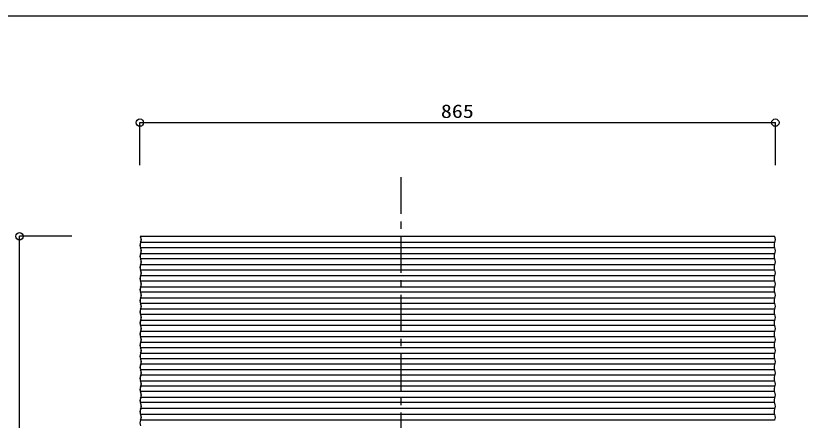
# Model space of a CAD drawing. Units: millimetres at full size; details may follow other scales. Extents: x -1447 to 1447, y -1005 to 1005.
# Drawn here: x -643 to 425, y 454 to 1005 of the extents above; entities that cross this region are included whole.
import ezdxf
from ezdxf.enums import TextEntityAlignment as Align

# ---------------------------------------------------------------- set-up
doc = ezdxf.new("R2010")
doc.units = ezdxf.units.MM
doc.header["$LTSCALE"] = 10
doc.linetypes.add('CHAIN1', pattern=[8, 5, -1, 1, -1])
doc.layers.add('0-1___', color=134, linetype='Continuous')
doc.layers.add('F-F', color=134, linetype='Continuous')
doc.styles.add('ＭＳ ゴシック', font='')
doc.styles.get('ＭＳ ゴシック').set_extended_font_data('MS Gothic')

msp = doc.modelspace()

# ---------------------------------------------------------------- linework, layer by layer
at = {"layer": '0-1___', "color": 3}
msp.add_lwpolyline([(-1446.63, 1004.65), (1446.63, 1004.65), (1446.63, -1004.65), (-1446.63, -1004.65)], close=True, dxfattribs=at)
at = {"layer": 'F-F', "color": 4}
for p, q in [((-474.08, 801.31), (-474.08, 859.21)), ((-474.08, 859.21), (390.92, 859.21)), ((390.92, 801.31), (390.92, 859.21)), ((-566.53, 704.58), (-638.06, 704.58)), ((-638.06, -150.42), (-638.06, 704.58))]:
    msp.add_line(p, q, dxfattribs=at)
at = {"layer": 'F-F', "color": 7, "linetype": 'CHAIN1'}
msp.add_line((-119.08, 784.95), (-119.08, -760.1), dxfattribs=at)
at = {"layer": 'F-F'}
msp.add_line((-473.55, 704.58), (389.63, 704.58), dxfattribs=at)
at = {"layer": 'F-F', "color": 7}
for p, q in [((389.95, 696.02), (-473.02, 696.02)), ((389.95, 688.91), (-473.02, 688.91)), ((389.95, 680.91), (-473.02, 680.91)), ((389.95, 673.8), (-473.02, 673.8)), ((389.95, 665.81), (-473.02, 665.81)), ((389.95, 658.7), (-473.02, 658.7)), ((389.95, 650.7), (-473.02, 650.7)), ((389.95, 643.59), (-473.02, 643.59)), ((389.95, 635.6), (-473.02, 635.6)), ((389.95, 628.49), (-473.02, 628.49)), ((389.95, 620.49), (-473.02, 620.49)), ((389.95, 613.38), (-473.02, 613.38)), ((389.95, 605.39), (-473.02, 605.39)), ((389.95, 598.28), (-473.02, 598.28)), ((389.95, 590.28), (-473.02, 590.28)), ((389.95, 583.17), (-473.02, 583.17)), ((389.95, 575.18), (-473.02, 575.18)), ((389.95, 568.07), (-473.02, 568.07)), ((389.95, 560.07), (-473.02, 560.07)), ((389.95, 552.96), (-473.02, 552.96)), ((389.95, 544.97), (-473.02, 544.97)), ((389.95, 537.86), (-473.02, 537.86)), ((389.95, 530.75), (-473.02, 530.75)), ((389.95, 522.75), (-473.02, 522.75)), ((389.95, 515.65), (-473.02, 515.65)), ((389.95, 507.65), (-473.02, 507.65)), ((389.95, 500.54), (-473.02, 500.54)), ((389.99, 493.43), (-472.98, 493.43)), ((389.99, 485.44), (-472.98, 485.44)), ((389.99, 478.33), (-472.98, 478.33)), ((389.99, 470.33), (-472.98, 470.33)), ((389.95, 462.33), (-473.02, 462.33)), ((389.95, 454.34), (-473.02, 454.34))]:
    msp.add_line(p, q, dxfattribs=at)
at = {"layer": 'F-F', "color": 4}
for centre in [(-474.08, 859.21), (390.92, 859.21), (-638.06, 704.58)]:
    msp.add_circle(centre, 5, dxfattribs=at)
at = {"layer": 'F-F'}
for centre, radius, start, end in [((-465.35, 692.46), 8.74, 152.76358, 207.23642), ((-466.12, 692.46), 7.77, 152.76409, 207.23591), ((-465.35, 707.57), 8.74, 200.03071, 207.23617), ((-466.12, 707.57), 7.77, 202.66477, 207.23597), ((-480.02, 700.02), 7.76, 332.76162, 27.23838), ((-480.79, 700.02), 8.74, 332.76368, 27.23632), ((396.85, 692.46), 7.77, 152.76375, 207.23625), ((382.18, 700.02), 8.74, 332.76266, 31.46399), ((-480.02, 684.91), 7.76, 332.7618, 27.2382), ((-480.79, 684.91), 8.74, 332.76358, 27.23642), ((382.18, 684.91), 8.74, 332.76256, 27.23744), ((-465.35, 677.36), 8.74, 152.76368, 207.23632), ((-466.12, 677.36), 7.77, 152.76403, 207.23597), ((-480.02, 669.81), 7.76, 332.76174, 27.23826), ((-480.79, 669.81), 8.74, 332.76368, 27.23632), ((396.85, 677.36), 7.77, 152.7637, 207.2363), ((382.18, 669.81), 8.74, 332.76266, 27.23734), ((-465.35, 662.25), 8.74, 152.76358, 207.23642), ((-466.12, 662.25), 7.77, 152.76409, 207.23591), ((396.85, 662.25), 7.77, 152.76375, 207.23625), ((-480.02, 654.7), 7.76, 332.7618, 27.2382), ((-480.79, 654.7), 8.74, 332.76358, 27.23642), ((382.18, 654.7), 8.74, 332.76256, 27.23744), ((-465.35, 647.15), 8.74, 152.76368, 207.23632), ((-466.12, 647.15), 7.77, 152.76391, 207.23609), ((-480.02, 639.6), 7.76, 332.76174, 27.23826), ((-480.79, 639.6), 8.74, 332.76368, 27.23632), ((396.85, 647.15), 7.77, 152.76358, 207.23642), ((382.18, 639.6), 8.74, 332.76266, 27.23734), ((-465.35, 632.04), 8.74, 152.76358, 207.23642), ((-466.12, 632.04), 7.77, 152.76409, 207.23591), ((396.85, 632.04), 7.77, 152.76375, 207.23625), ((-465.35, 616.94), 8.74, 152.76358, 207.23642), ((-466.12, 616.94), 7.77, 152.76409, 207.23591), ((-480.02, 624.49), 7.76, 332.7618, 27.2382), ((-480.79, 624.49), 8.74, 332.76358, 27.23642), ((396.85, 616.94), 7.77, 152.76375, 207.23625), ((382.18, 624.49), 8.74, 332.76256, 27.23744), ((-480.02, 609.39), 7.76, 332.76174, 27.23826), ((-480.79, 609.39), 8.74, 332.76368, 27.23632), ((382.18, 609.39), 8.74, 332.76266, 27.23734), ((-465.35, 601.83), 8.74, 152.76368, 207.23632), ((-466.12, 601.83), 7.77, 152.76391, 207.23609), ((-480.79, 594.28), 8.74, 332.76358, 27.23642), ((396.85, 601.83), 7.77, 152.76358, 207.23642), ((382.18, 594.28), 8.74, 332.76256, 27.23744), ((-465.35, 586.73), 8.74, 152.76358, 207.23642), ((-466.12, 586.73), 7.77, 152.76409, 207.23591), ((-480.02, 594.28), 7.76, 332.7618, 27.2382), ((396.85, 586.73), 7.77, 152.76375, 207.23625), ((-480.02, 579.18), 7.76, 332.76174, 27.23826), ((-480.79, 579.18), 8.74, 332.76368, 27.23632), ((382.18, 579.18), 8.74, 332.76266, 27.23734), ((-465.35, 571.62), 8.74, 152.76368, 207.23632), ((-466.12, 571.62), 7.77, 152.76403, 207.23597), ((-480.02, 564.07), 7.76, 332.7618, 27.2382), ((-480.79, 564.07), 8.74, 332.76358, 27.23642), ((396.85, 571.62), 7.77, 152.7637, 207.2363), ((382.18, 564.07), 8.74, 332.76256, 27.23744), ((-465.35, 556.52), 8.74, 152.76358, 207.23642), ((-466.12, 556.52), 7.77, 152.76409, 207.23591), ((396.85, 556.52), 7.77, 152.76375, 207.23625), ((-465.35, 541.41), 8.74, 152.76383, 207.23617), ((-466.12, 541.41), 7.77, 152.76403, 207.23597), ((-480.02, 548.97), 7.76, 332.76162, 27.23838), ((-480.79, 548.97), 8.74, 332.76368, 27.23632), ((396.85, 541.41), 7.77, 152.7637, 207.2363), ((382.18, 548.97), 8.74, 332.76266, 27.23734), ((-480.02, 533.86), 7.76, 332.76162, 27.23838), ((-480.79, 533.86), 8.74, 332.76368, 27.23632), ((382.18, 533.86), 8.74, 332.76266, 27.23734), ((-465.35, 526.31), 8.74, 152.76358, 207.23642), ((-466.12, 526.31), 7.77, 152.76409, 207.23591), ((396.85, 526.31), 7.77, 152.76375, 207.23625), ((-465.35, 511.2), 8.74, 152.76363, 207.23637), ((-466.12, 511.2), 7.77, 152.76406, 207.23594), ((-480.02, 518.76), 7.76, 332.76177, 27.23823), ((-480.79, 518.76), 8.74, 332.76363, 27.23637), ((396.85, 511.2), 7.77, 152.76373, 207.23627), ((382.18, 518.76), 8.74, 332.76261, 27.23739), ((-480.02, 503.65), 7.76, 332.76177, 27.23823), ((-480.79, 503.65), 8.74, 332.76363, 27.23637), ((382.18, 503.65), 8.74, 332.76261, 27.23739), ((-465.35, 496.1), 8.74, 152.76363, 207.23637), ((-466.12, 496.1), 7.77, 152.76406, 207.23594), ((-480.02, 488.55), 7.76, 332.76177, 27.23823), ((-480.79, 488.55), 8.74, 332.76363, 27.23637), ((396.85, 496.1), 7.77, 152.76373, 207.23627), ((382.18, 488.55), 8.74, 332.76261, 27.23739), ((-465.35, 480.99), 8.74, 152.76363, 207.23637), ((-466.12, 480.99), 7.77, 152.76406, 207.23594), ((396.85, 480.99), 7.77, 152.76373, 207.23627), ((-480.02, 473.44), 7.76, 332.76171, 27.23829), ((-480.79, 473.44), 8.74, 332.76363, 27.23637), ((382.18, 473.44), 8.74, 332.76261, 27.23739), ((-465.35, 465.89), 8.74, 152.76363, 207.23637), ((-466.12, 465.89), 7.77, 152.76406, 207.23594), ((-480.02, 458.34), 7.76, 332.76171, 27.23829), ((-480.79, 458.34), 8.74, 332.76363, 27.23637), ((396.85, 465.89), 7.77, 152.76373, 207.23627), ((382.18, 458.34), 8.74, 332.76261, 27.23739), ((-465.35, 450.78), 8.74, 152.7637, 207.2363)]:
    msp.add_arc(centre, radius, start, end, dxfattribs=at)

# ---------------------------------------------------------------- texts
at = {"layer": 'F-F', "color": 4, "style": 'ＭＳ ゴシック', "width": 1.2}
msp.add_text('865', height=18.33, dxfattribs=at).set_placement((-64.43, 860.1), align=Align.BOTTOM_LEFT)

doc.saveas('drawing.dxf')
